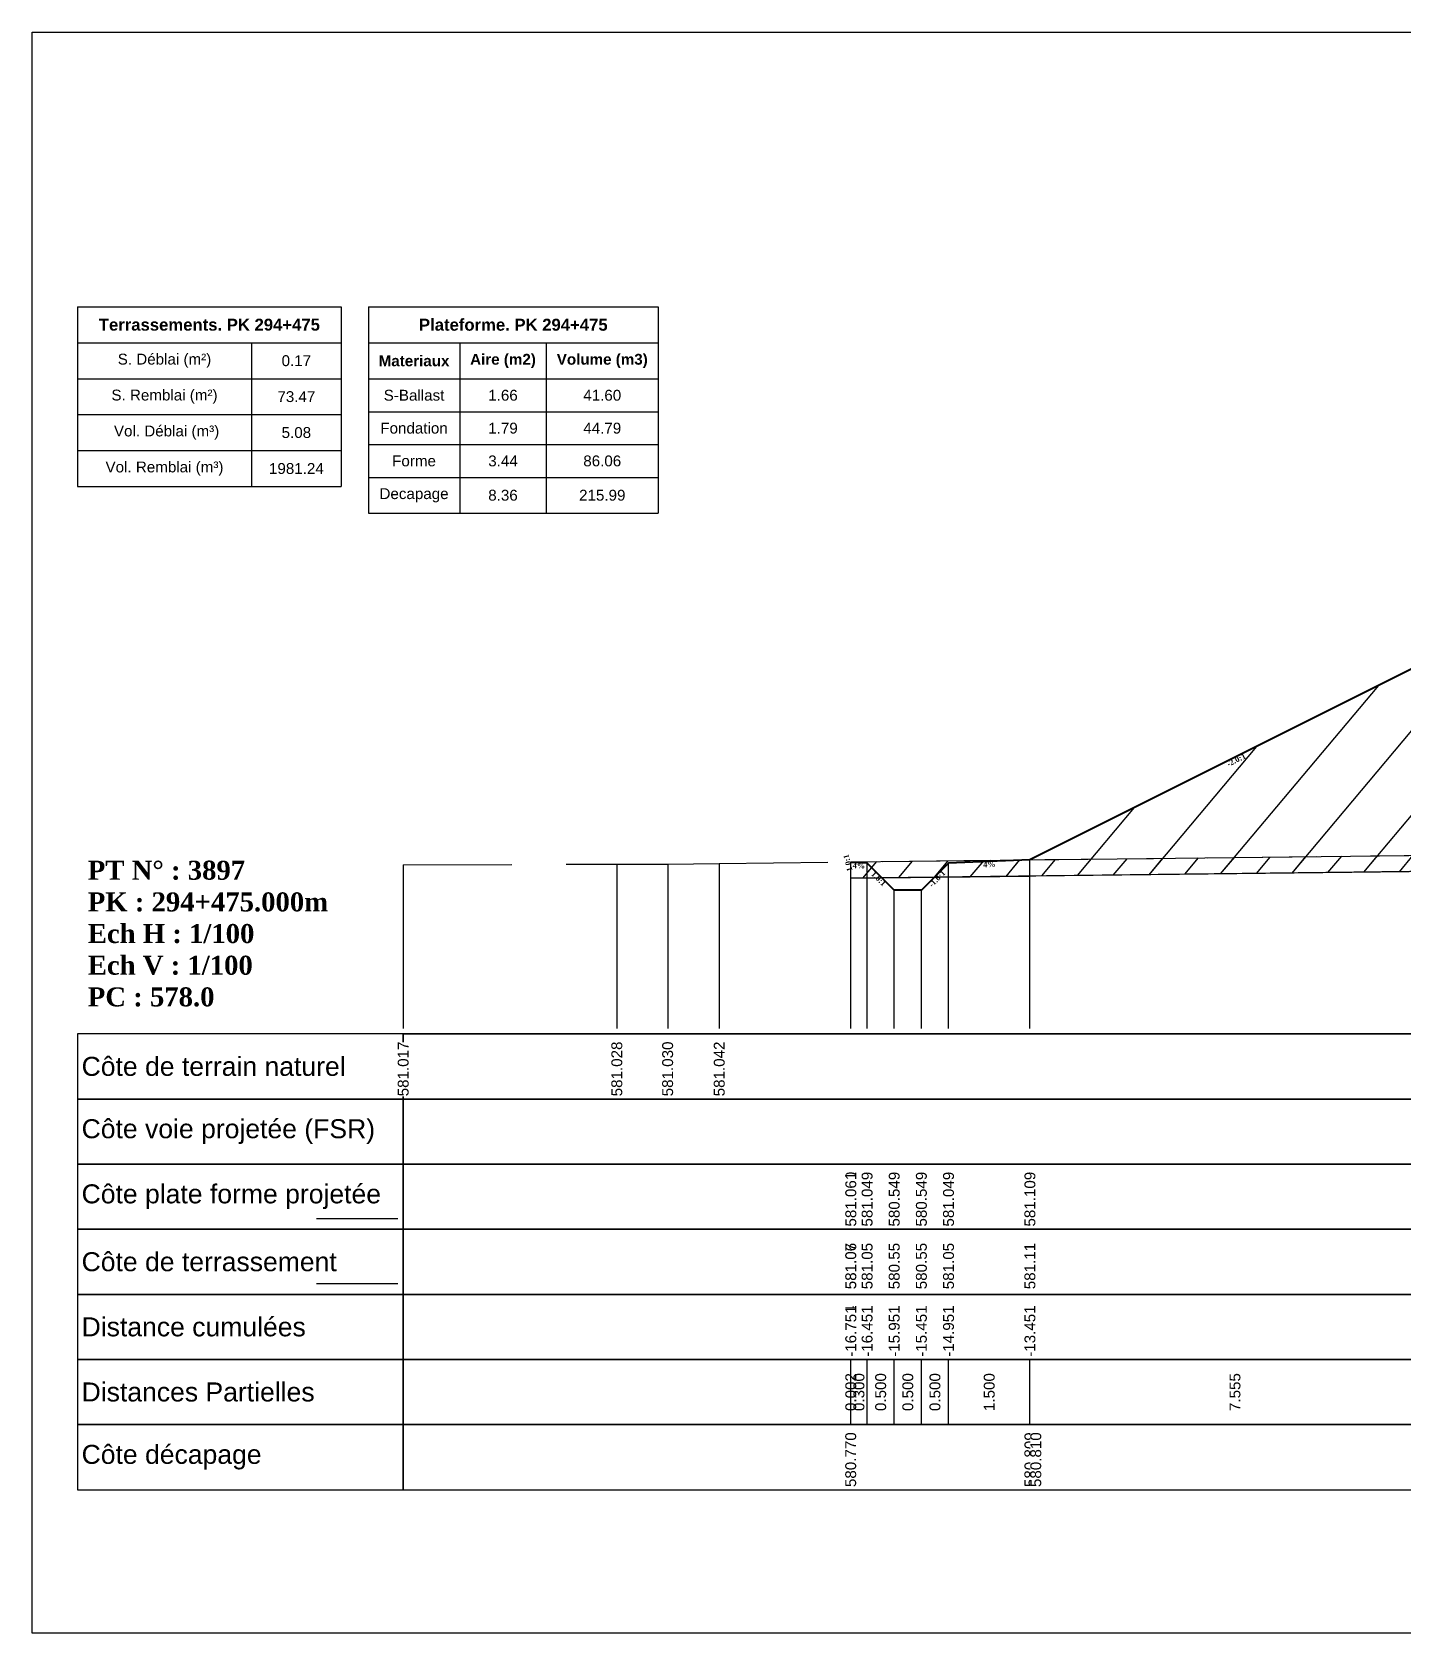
# Model space of a CAD drawing. Header units: millimetres. Extents: x 2762 to 3076, y 916 to 3305.
# Drawn here: x 2790.22 to 2815.48, y 2451.65 to 2481.15 of the extents above; entities that cross this region are included whole.
import ezdxf

# ---------------------------------------------------------------- set-up
doc = ezdxf.new("R2010")
doc.units = ezdxf.units.MM
doc.header["$LTSCALE"] = 2
doc.linetypes.add('CACHE', pattern=[9.525, 6.35, -3.175])
doc.linetypes.add('DASHED', pattern=[0.75, 0.5, -0.25])
for name, color, linetype in [('C-ANNO-TABL', 1, 'Continuous'), ('C-ANNO-TABL-TEXT', 150, 'Continuous'), ('C-ANNO-TABL-TITL', 150, 'Continuous'), ('C-ANNO-TABL-TTBL', 5, 'Continuous'), ('C-ROAD-CORR', 5, 'Continuous'), ('C-ROAD-SCTN', 7, 'Continuous')]:
    doc.layers.add(name, color=color, linetype=linetype)
doc.styles.add('ARIAL', font='arial.ttf')
doc.styles.add('C3D_Etiquette', font='romans.shx')
doc.styles.add('C3D_Profil_Travers', font='romans.shx')
doc.styles.get("Standard").update_dxf_attribs({"font": 'arial.ttf'})

msp = doc.modelspace()

# ---------------------------------------------------------------- hatches: boundary and pattern name
at = {"linetype": 'Continuous', "lineweight": -3}
h = msp.add_hatch(dxfattribs=at)
h.set_pattern_fill('_U', color=3, angle=50, style=0, pattern_type=0)
h.set_pattern_definition([(50, (2806.8426, 2465.5719), (-0.766044, 0.642788), [])])
h.paths.add_polyline_path([(2806.843, 2465.572), (2807.103, 2465.832), (2808.603, 2465.892), (2816.158, 2469.67), (2824.155, 2469.99), (2826.551, 2469.894), (2833.171, 2466.584), (2833.171, 2466.284), (2825.273, 2465.853), (2822.561, 2465.752), (2821.387, 2465.742)])
h.paths.add_polyline_path([(2805.301, 2465.554), (2805.301, 2465.854), (2805.303, 2465.844), (2805.603, 2465.832), (2805.875, 2465.561)])
h = msp.add_hatch(dxfattribs=at)
h.set_pattern_fill('_U', color=150, scale=0.5, angle=50, style=0, pattern_type=0)
h.set_pattern_definition([(50, (2806.84263, 2465.57187), (-0.383022, 0.321394), [])])
h.paths.add_polyline_path([(2806.843, 2465.572), (2807.103, 2465.832), (2808.603, 2465.892), (2821.387, 2466.042), (2822.561, 2466.052), (2825.273, 2466.153), (2833.171, 2466.584), (2833.171, 2466.284), (2825.273, 2465.853), (2822.561, 2465.752), (2821.387, 2465.742)])
h.paths.add_polyline_path([(2805.301, 2465.854), (2808.603, 2465.892), (2807.103, 2465.832), (2806.843, 2465.572), (2805.875, 2465.561), (2805.603, 2465.832), (2805.303, 2465.844)])
h.paths.add_polyline_path([(2805.301, 2465.554), (2805.301, 2465.854), (2805.303, 2465.844), (2805.603, 2465.832), (2805.875, 2465.561)])

# ---------------------------------------------------------------- linework, layer by layer
at = {"color": 253, "linetype": 'Continuous', "lineweight": -3}
for p, q in [((2808.603, 2465.892), (2816.158, 2469.67)), ((2808.603, 2465.892), (2821.387, 2466.042)), ((2805.301, 2465.854), (2808.603, 2465.892)), ((2805.303, 2465.844), (2805.301, 2465.854)), ((2805.301, 2465.554), (2805.301, 2465.854)), ((2805.301, 2465.854), (2805.303, 2465.844)), ((2805.301, 2465.554), (2805.301, 2465.854)), ((2805.301, 2465.854), (2805.303, 2465.844)), ((2805.603, 2465.832), (2805.303, 2465.844)), ((2805.303, 2465.844), (2805.603, 2465.832)), ((2805.303, 2465.844), (2805.603, 2465.832)), ((2805.875, 2465.561), (2805.603, 2465.832)), ((2805.603, 2465.832), (2805.875, 2465.561)), ((2805.603, 2465.832), (2805.875, 2465.561)), ((2806.843, 2465.572), (2807.103, 2465.832)), ((2807.103, 2465.832), (2806.843, 2465.572)), ((2806.843, 2465.572), (2807.103, 2465.832)), ((2821.387, 2465.742), (2806.843, 2465.572)), ((2821.387, 2465.742), (2806.843, 2465.572)), ((2807.103, 2465.832), (2808.603, 2465.892)), ((2808.603, 2465.892), (2807.103, 2465.832)), ((2807.103, 2465.832), (2808.603, 2465.892)), ((2805.875, 2465.561), (2805.301, 2465.554)), ((2805.875, 2465.561), (2805.301, 2465.554)), ((2806.843, 2465.572), (2805.875, 2465.561)), ((2805.875, 2465.561), (2806.843, 2465.572)), ((2806.103, 2465.332), (2805.875, 2465.561)), ((2806.603, 2465.332), (2806.103, 2465.332)), ((2806.843, 2465.572), (2806.603, 2465.332))]:
    msp.add_line(p, q, dxfattribs=at)
at = {"color": 105, "linetype": 'DASHED', "lineweight": -3, "ltscale": 2}
for p, q in [((2802.879, 2465.826), (2821.387, 2466.042)), ((2797.055, 2465.801), (2800.991, 2465.812)), ((2800.991, 2465.812), (2801.928, 2465.814)), ((2801.928, 2465.814), (2802.879, 2465.826))]:
    msp.add_line(p, q, dxfattribs=at)
at = {"color": 98, "linetype": 'CACHE', "lineweight": -3}
for p, q in [((2797.055, 2465.801), (2797.055, 2462.784)), ((2800.991, 2465.812), (2800.991, 2462.784)), ((2801.928, 2465.814), (2801.928, 2462.784)), ((2802.879, 2465.826), (2802.879, 2462.784))]:
    msp.add_line(p, q, dxfattribs=at)
at = {"color": 8, "linetype": 'CACHE', "lineweight": -3}
for p, q in [((2805.301, 2462.784), (2805.301, 2465.854)), ((2805.303, 2462.784), (2805.303, 2465.844)), ((2805.603, 2462.784), (2805.603, 2465.832)), ((2807.103, 2462.784), (2807.103, 2465.832)), ((2808.603, 2462.784), (2808.603, 2465.892)), ((2806.103, 2462.784), (2806.103, 2465.332)), ((2806.603, 2462.784), (2806.603, 2465.332))]:
    msp.add_line(p, q, dxfattribs=at)
at = {"color": 6, "linetype": 'Continuous', "lineweight": -3}
for p, q in [((2808.711, 2465.594), (2821.387, 2465.742)), ((2805.301, 2465.554), (2808.603, 2465.592)), ((2808.603, 2465.592), (2808.711, 2465.594))]:
    msp.add_line(p, q, dxfattribs=at)
at = {"color": 7, "linetype": 'Continuous', "lineweight": -3}
for p, q in [((2797.054, 2462.684), (2847.056, 2462.684)), ((2805.301, 2455.484), (2805.301, 2456.684)), ((2805.303, 2455.484), (2805.303, 2456.684)), ((2805.303, 2455.484), (2805.303, 2456.684)), ((2805.603, 2455.484), (2805.603, 2456.684)), ((2805.603, 2455.484), (2805.603, 2456.684)), ((2806.103, 2455.484), (2806.103, 2456.684)), ((2806.103, 2455.484), (2806.103, 2456.684)), ((2806.603, 2455.484), (2806.603, 2456.684)), ((2806.603, 2455.484), (2806.603, 2456.684)), ((2807.103, 2455.484), (2807.103, 2456.684)), ((2807.103, 2455.484), (2807.103, 2456.684)), ((2808.603, 2455.484), (2808.603, 2456.684)), ((2808.603, 2455.484), (2808.603, 2456.684))]:
    msp.add_line(p, q, dxfattribs=at)
at = {"color": 154, "linetype": 'Continuous', "lineweight": -3}
msp.add_line((2795.454, 2459.284), (2796.954, 2459.284), dxfattribs=at)
at = {"color": 1, "linetype": 'Continuous', "lineweight": -3}
msp.add_line((2795.454, 2458.084), (2796.954, 2458.084), dxfattribs=at)
at = {"color": 7, "linetype": 'Continuous', "lineweight": -3}
for points in [[(2797.054, 2461.484), (2797.054, 2462.684), (2791.054, 2462.684), (2791.054, 2461.484)], [(2797.054, 2461.484), (2847.056, 2461.484), (2847.056, 2462.684), (2797.054, 2462.684)], [(2797.054, 2460.284), (2797.054, 2461.484), (2791.054, 2461.484), (2791.054, 2460.284)], [(2797.054, 2460.284), (2847.056, 2460.284), (2847.056, 2461.484), (2797.054, 2461.484)], [(2797.054, 2459.084), (2797.054, 2460.284), (2791.054, 2460.284), (2791.054, 2459.084)], [(2797.054, 2459.084), (2847.056, 2459.084), (2847.056, 2460.284), (2797.054, 2460.284)], [(2797.054, 2457.884), (2797.054, 2459.084), (2791.054, 2459.084), (2791.054, 2457.884)], [(2797.054, 2457.884), (2847.056, 2457.884), (2847.056, 2459.084), (2797.054, 2459.084)], [(2797.054, 2456.684), (2797.054, 2457.884), (2791.054, 2457.884), (2791.054, 2456.684)], [(2797.054, 2456.684), (2847.056, 2456.684), (2847.056, 2457.884), (2797.054, 2457.884)], [(2797.054, 2455.484), (2797.054, 2456.684), (2791.054, 2456.684), (2791.054, 2455.484)], [(2797.054, 2455.484), (2847.056, 2455.484), (2847.056, 2456.684), (2797.054, 2456.684)], [(2797.054, 2454.284), (2797.054, 2455.484), (2791.054, 2455.484), (2791.054, 2454.284)], [(2797.054, 2454.284), (2847.056, 2454.284), (2847.056, 2455.484), (2797.054, 2455.484)]]:
    msp.add_3dface(points, dxfattribs=at)
at = {"layer": 'C-ANNO-TABL', "color": 7, "linetype": 'Continuous', "lineweight": -3}
for p, q in [((2791.054, 2475.419), (2794.259, 2475.419)), ((2794.259, 2475.419), (2795.913, 2475.419)), ((2794.259, 2475.419), (2794.259, 2474.757)), ((2796.413, 2475.416), (2798.095, 2475.416)), ((2798.095, 2475.416), (2799.691, 2475.416)), ((2798.095, 2475.416), (2798.095, 2474.754)), ((2799.691, 2475.416), (2801.753, 2475.416)), ((2799.691, 2475.416), (2799.691, 2474.754)), ((2791.054, 2474.757), (2794.259, 2474.757)), ((2794.259, 2474.757), (2795.913, 2474.757)), ((2794.259, 2474.757), (2794.259, 2474.095)), ((2796.413, 2474.754), (2798.095, 2474.754)), ((2798.095, 2474.754), (2799.691, 2474.754)), ((2798.095, 2474.754), (2798.095, 2474.147)), ((2799.691, 2474.754), (2801.753, 2474.754)), ((2799.691, 2474.754), (2799.691, 2474.147)), ((2791.054, 2474.095), (2794.259, 2474.095)), ((2794.259, 2474.095), (2795.913, 2474.095)), ((2794.259, 2474.095), (2794.259, 2473.432)), ((2796.413, 2474.147), (2798.095, 2474.147)), ((2798.095, 2474.147), (2799.691, 2474.147)), ((2798.095, 2474.147), (2798.095, 2473.543)), ((2799.691, 2474.147), (2801.753, 2474.147)), ((2799.691, 2474.147), (2799.691, 2473.543)), ((2791.054, 2473.432), (2794.259, 2473.432)), ((2794.259, 2473.432), (2795.913, 2473.432)), ((2794.259, 2473.432), (2794.259, 2472.77)), ((2796.413, 2473.543), (2798.095, 2473.543)), ((2798.095, 2473.543), (2799.691, 2473.543)), ((2798.095, 2473.543), (2798.095, 2472.939)), ((2799.691, 2473.543), (2801.753, 2473.543)), ((2799.691, 2473.543), (2799.691, 2472.939)), ((2796.413, 2472.939), (2798.095, 2472.939)), ((2798.095, 2472.939), (2799.691, 2472.939)), ((2798.095, 2472.939), (2798.095, 2472.28)), ((2799.691, 2472.939), (2801.753, 2472.939)), ((2799.691, 2472.939), (2799.691, 2472.28))]:
    msp.add_line(p, q, dxfattribs=at)
at = {"layer": 'C-ANNO-TABL-TTBL', "color": 7, "linetype": 'Continuous', "lineweight": -3}
for p, q in [((2791.054, 2476.084), (2795.913, 2476.084)), ((2791.054, 2476.084), (2791.054, 2475.419)), ((2795.913, 2476.084), (2795.913, 2475.419)), ((2796.413, 2476.084), (2801.753, 2476.084)), ((2796.413, 2476.084), (2796.413, 2475.416)), ((2801.753, 2476.084), (2801.753, 2475.416)), ((2791.054, 2475.419), (2791.054, 2474.757)), ((2795.913, 2475.419), (2795.913, 2474.757)), ((2796.413, 2475.416), (2796.413, 2474.754)), ((2801.753, 2475.416), (2801.753, 2474.754)), ((2791.054, 2474.757), (2791.054, 2474.095)), ((2795.913, 2474.757), (2795.913, 2474.095)), ((2796.413, 2474.754), (2796.413, 2474.147)), ((2801.753, 2474.754), (2801.753, 2474.147)), ((2791.054, 2474.095), (2791.054, 2473.432)), ((2795.913, 2474.095), (2795.913, 2473.432)), ((2796.413, 2474.147), (2796.413, 2473.543)), ((2801.753, 2474.147), (2801.753, 2473.543)), ((2791.054, 2473.432), (2791.054, 2472.77)), ((2795.913, 2473.432), (2795.913, 2472.77)), ((2796.413, 2473.543), (2796.413, 2472.939)), ((2801.753, 2473.543), (2801.753, 2472.939)), ((2791.054, 2472.77), (2794.259, 2472.77)), ((2794.259, 2472.77), (2795.913, 2472.77)), ((2796.413, 2472.939), (2796.413, 2472.28)), ((2801.753, 2472.939), (2801.753, 2472.28)), ((2796.413, 2472.28), (2798.095, 2472.28)), ((2798.095, 2472.28), (2799.691, 2472.28)), ((2799.691, 2472.28), (2801.753, 2472.28))]:
    msp.add_line(p, q, dxfattribs=at)
at = {"layer": 'C-ROAD-CORR', "color": 1, "linetype": 'Continuous', "lineweight": 40}
for p, q in [((2816.158, 2469.67), (2808.603, 2465.892)), ((2805.303, 2465.844), (2805.301, 2465.854)), ((2805.603, 2465.832), (2805.303, 2465.844)), ((2806.103, 2465.332), (2805.603, 2465.832)), ((2807.103, 2465.832), (2806.603, 2465.332)), ((2808.603, 2465.892), (2807.103, 2465.832)), ((2806.603, 2465.332), (2806.103, 2465.332))]:
    msp.add_line(p, q, dxfattribs=at)
at = {"layer": 'C-ROAD-CORR', "color": 1, "linetype": 'Continuous', "lineweight": -3}
for p, q in [((2806.103, 2465.332), (2805.603, 2465.832)), ((2807.103, 2465.832), (2806.603, 2465.332))]:
    msp.add_line(p, q, dxfattribs=at)
at = {"layer": 'C-ROAD-SCTN', "color": 154, "linetype": 'Continuous', "lineweight": -3}
for p, q in [((2808.603, 2465.892), (2816.158, 2469.67)), ((2805.301, 2465.854), (2805.303, 2465.844)), ((2805.303, 2465.844), (2805.603, 2465.832)), ((2805.603, 2465.832), (2806.103, 2465.332)), ((2806.603, 2465.332), (2807.103, 2465.832)), ((2807.103, 2465.832), (2808.603, 2465.892)), ((2806.103, 2465.332), (2806.603, 2465.332))]:
    msp.add_line(p, q, dxfattribs=at)
at = {"layer": 'C-ROAD-SCTN', "color": 1, "linetype": 'Continuous', "lineweight": -3}
for p, q in [((2808.603, 2465.892), (2816.158, 2469.67)), ((2805.301, 2465.854), (2805.303, 2465.844)), ((2805.303, 2465.844), (2805.603, 2465.832)), ((2805.603, 2465.832), (2806.103, 2465.332)), ((2806.603, 2465.332), (2807.103, 2465.832)), ((2807.103, 2465.832), (2808.603, 2465.892)), ((2806.103, 2465.332), (2806.603, 2465.332))]:
    msp.add_line(p, q, dxfattribs=at)

# ---------------------------------------------------------------- texts
at = {"color": 7, "linetype": 'Continuous', "lineweight": -3, "char_height": 0.1, "style": 'C3D_Etiquette'}
for s, insert, width, attachment_point, rotation in [('{\\fTimes New Roman|b1|i0|c0|p18;-2.0:1}', (2812.382, 2467.777), 0.34598, 2, 26.5651), ('{\\fTimes New Roman|b1|i0|c0|p18;1.0:1}', (2805.298, 2465.848), 0.29446, 8, 104.0362), ('{\\fTimes New Roman|b1|i0|c0|p18;4%}', (2805.453, 2465.834), 0.37094, 2, 357.7094), ('{\\fTimes New Roman|b1|i0|c0|p18;1.0:1}', (2805.85, 2465.58), 0.29001, 2, 315), ('{\\fTimes New Roman|b1|i0|c0|p18;-1.0:1}', (2806.856, 2465.58), 0.34598, 2, 45), ('{\\fTimes New Roman|b1|i0|c0|p18;4%}', (2807.853, 2465.858), 0.42071, 2, 2.2906)]:
    msp.add_mtext(s, dxfattribs=dict(at, insert=insert, width=width, attachment_point=attachment_point, rotation=rotation))
at = {"color": 7, "linetype": 'Continuous', "lineweight": -3, "char_height": 0.35}
for s, insert, attachment_point, style in [('{\\fTimes New Roman|b1|i0|c0|p18;PT N° : 3897\\PPK : 294+475.000m\\PEch H : 1/100\\PEch V : 1/100\\PPC : 578.0}', (2791.243, 2463.184), 7, 'C3D_Profil_Travers'), ('{\\fArial|b0|i0|c0|p34;Côte de terrain naturel}', (2791.129, 2462.084), 4, 'C3D_Etiquette'), ('{\\fArial|b0|i0|c0|p34;Côte plate forme projetée}', (2791.129, 2459.684), 4, 'C3D_Etiquette'), ('{\\fArial|b0|i0|c0|p34;Côte de terrassement}', (2791.129, 2458.484), 4, 'C3D_Etiquette'), ('{\\fArial|b0|i0|c0|p34;Distance cumulées}', (2791.129, 2457.284), 4, 'C3D_Etiquette'), ('{\\fArial|b0|i0|c0|p34;Distances Partielles}', (2791.129, 2456.084), 4, 'C3D_Etiquette'), ('{\\fArial|b0|i0|c0|p34;Côte décapage}', (2791.129, 2454.884), 4, 'C3D_Etiquette')]:
    msp.add_mtext(s, dxfattribs=dict(at, insert=insert, attachment_point=attachment_point, style=style))
at = {"color": 7, "linetype": 'Continuous', "lineweight": -3, "insert": (2791.129, 2460.884), "char_height": 0.35, "attachment_point": 4}
msp.add_mtext('{\\fArial|b0|i0|c0|p34;Côte voie projetée (FSR)}', dxfattribs=at)
at = {"color": 7, "linetype": 'Continuous', "lineweight": -3, "char_height": 0.2, "rotation": 90, "style": 'C3D_Profil_Travers'}
for s, insert, attachment_point in [('{\\fArial|b0|i0|c0|p34;581.07}', (2805.301, 2457.979), 4), ('{\\fArial|b0|i0|c0|p34;581.06}', (2805.303, 2457.979), 4), ('{\\fArial|b0|i0|c0|p34;581.05}', (2805.603, 2457.979), 4), ('{\\fArial|b0|i0|c0|p34;580.55}', (2806.103, 2457.979), 4), ('{\\fArial|b0|i0|c0|p34;580.55}', (2806.603, 2457.979), 4), ('{\\fArial|b0|i0|c0|p34;581.05}', (2807.103, 2457.979), 4), ('{\\fArial|b0|i0|c0|p34;581.11}', (2808.603, 2457.979), 4), ('{\\fArial|b0|i0|c0|p34;0.002}', (2805.302, 2456.084), 5), ('{\\fArial|b0|i0|c0|p34;0.300}', (2805.453, 2456.084), 5), ('{\\fArial|b0|i0|c0|p34;0.500}', (2805.853, 2456.084), 5), ('{\\fArial|b0|i0|c0|p34;0.500}', (2806.353, 2456.084), 5), ('{\\fArial|b0|i0|c0|p34;0.500}', (2806.853, 2456.084), 5), ('{\\fArial|b0|i0|c0|p34;1.500}', (2807.853, 2456.084), 5), ('{\\fArial|b0|i0|c0|p34;7.555}', (2812.381, 2456.084), 5)]:
    msp.add_mtext(s, dxfattribs=dict(at, insert=insert, attachment_point=attachment_point))
at = {"layer": 'C-ANNO-TABL-TEXT', "color": 7, "linetype": 'Continuous', "lineweight": -3, "char_height": 0.2, "attachment_point": 5, "style": 'ARIAL'}
for s, insert in [('{\\fArial|b0|i0|c0|p34;\\C7;0.17}', (2795.086, 2475.088)), ('{\\fArial|b0|i0|c0|p34;\\C7;73.47}', (2795.086, 2474.426)), ('{\\fArial|b0|i0|c0|p34;\\C7;S-Ballast}', (2797.254, 2474.451)), ('{\\fArial|b0|i0|c0|p34;\\C7;1.66}', (2798.893, 2474.451)), ('{\\C18;\\c0;41.60}', (2800.722, 2474.451)), ('{\\fArial|b0|i0|c0|p34;\\C7;Fondation}', (2797.254, 2473.845)), ('{\\fArial|b0|i0|c0|p34;\\C7;1.79}', (2798.893, 2473.845)), ('{\\C18;\\c0;44.79}', (2800.722, 2473.845)), ('{\\fArial|b0|i0|c0|p34;\\C7;5.08}', (2795.086, 2473.764)), ('{\\fArial|b0|i0|c0|p34;\\C7;Forme}', (2797.254, 2473.241)), ('{\\fArial|b0|i0|c0|p34;\\C7;3.44}', (2798.893, 2473.241)), ('{\\C18;\\c0;86.06}', (2800.722, 2473.241)), ('{\\fArial|b0|i0|c0|p34;\\C7;1981.24}', (2795.086, 2473.101)), ('{\\fArial|b0|i0|c0|p34;\\C7;Decapage}', (2797.254, 2472.609)), ('{\\fArial|b0|i0|c0|p34;\\C7;8.36}', (2798.893, 2472.609)), ('{\\C18;\\c0;215.99}', (2800.722, 2472.609))]:
    msp.add_mtext(s, dxfattribs=dict(at, insert=insert))
at = {"layer": 'C-ANNO-TABL-TITL', "color": 7, "linetype": 'Continuous', "lineweight": -3, "attachment_point": 5, "style": 'ARIAL'}
for s, insert, char_height in [('{\\fArial|b1|i0|c0|p34;\\C7;Terrassements. PK 294+475}', (2793.483, 2475.751), 0.22), ('{\\fArial|b1|i0|c0|p34;\\C18;\\c0;Plateforme. PK 294+475}', (2799.083, 2475.75), 0.22), ('{\\fArial|b0|i0|c0|p34;\\C7;S. Déblai (m²) }', (2792.656, 2475.088), 0.2), ('{\\fArial|b1|i0|c0|p34;\\C7;Materiaux   }', (2797.254, 2475.085), 0.2), ('{\\fArial|b1|i0|c0|p34;\\C7;Aire (m2)}', (2798.893, 2475.085), 0.2), ('{\\fArial|b1|i0|c0|p34;\\C7;Volume (m3)}', (2800.722, 2475.085), 0.2), ('{\\fArial|b0|i0|c0|p34;\\C7;S. Remblai (m²) }', (2792.656, 2474.426), 0.2), ('{\\fArial|b0|i0|c0|p34;\\C7; Vol. Déblai (m³) }', (2792.656, 2473.764), 0.2), ('{\\fArial|b0|i0|c0|p34;\\C7;Vol. Remblai (m³)}', (2792.656, 2473.101), 0.2)]:
    msp.add_mtext(s, dxfattribs=dict(at, insert=insert, char_height=char_height))

# ---------------------------------------------------------------- next in the draw order: texts
at = {"color": 7, "linetype": 'Continuous', "lineweight": -3, "char_height": 0.2, "attachment_point": 4, "rotation": 90, "style": 'C3D_Profil_Travers', "bg_fill": 3, "box_fill_scale": 1.000375, "bg_fill_color": 256, "bg_fill_true_color": 13158600, "bg_fill_transparency": 0}
for s, insert, width in [('{\\fArial|b0|i0|c0|p34;581.017}', (2797.055, 2461.534), 0.99553), ('{\\fArial|b0|i0|c0|p34;581.028}', (2800.991, 2461.534), 0.99595), ('{\\fArial|b0|i0|c0|p34;581.030}', (2801.928, 2461.534), 0.99484), ('{\\fArial|b0|i0|c0|p34;581.042}', (2802.879, 2461.534), 0.99347), ('{\\fArial|b0|i0|c0|p34;581.070}', (2805.301, 2459.134), 0.99484), ('{\\fArial|b0|i0|c0|p34;580.549}', (2806.103, 2459.134), 0.99595), ('{\\fArial|b0|i0|c0|p34;580.549}', (2806.603, 2459.134), 0.99595), ('{\\fArial|b0|i0|c0|p34;581.049}', (2807.103, 2459.134), 0.99595), ('{\\fArial|b0|i0|c0|p34;581.109}', (2808.603, 2459.134), 0.99595), ('{\\fArial|b0|i0|c0|p34;\\C256;-16.754}', (2805.301, 2456.734), 0.93449), ('{\\fArial|b0|i0|c0|p34;\\C256;-15.951}', (2806.103, 2456.734), 0.89632), ('{\\fArial|b0|i0|c0|p34;\\C256;-15.451}', (2806.603, 2456.734), 0.89632), ('{\\fArial|b0|i0|c0|p34;\\C256;-14.951}', (2807.103, 2456.734), 0.89632), ('{\\fArial|b0|i0|c0|p34;\\C256;-13.451}', (2808.603, 2456.734), 0.89632), ('{\\fArial|b0|i0|c0|p34;580.770}', (2805.301, 2454.334), 0.99484), ('{\\fArial|b0|i0|c0|p34;580.809}', (2808.603, 2454.334), 0.99595)]:
    msp.add_mtext(s, dxfattribs=dict(at, insert=insert, width=width))

# ---------------------------------------------------------------- next in the draw order: texts
for s, insert, width in [('{\\fArial|b0|i0|c0|p34;581.061}', (2805.303, 2459.134), 0.95654), ('{\\fArial|b0|i0|c0|p34;\\C256;-16.751}', (2805.303, 2456.734), 0.89632), ('{\\fArial|b0|i0|c0|p34;580.810}', (2808.711, 2454.334), 0.99484)]:
    msp.add_mtext(s, dxfattribs=dict(at, insert=insert, width=width))

# ---------------------------------------------------------------- next in the draw order: texts
for s, insert, width in [('{\\fArial|b0|i0|c0|p34;581.049}', (2805.603, 2459.134), 0.99595), ('{\\fArial|b0|i0|c0|p34;\\C256;-16.451}', (2805.603, 2456.734), 0.89632)]:
    msp.add_mtext(s, dxfattribs=dict(at, insert=insert, width=width))

# ---------------------------------------------------------------- next in the draw order: linework, layer by layer
msp.add_lwpolyline([(2790.215, 2481.145), (2848.007, 2481.145), (2848.007, 2451.645), (2790.215, 2451.645)], close=True)

doc.saveas('drawing.dxf')
